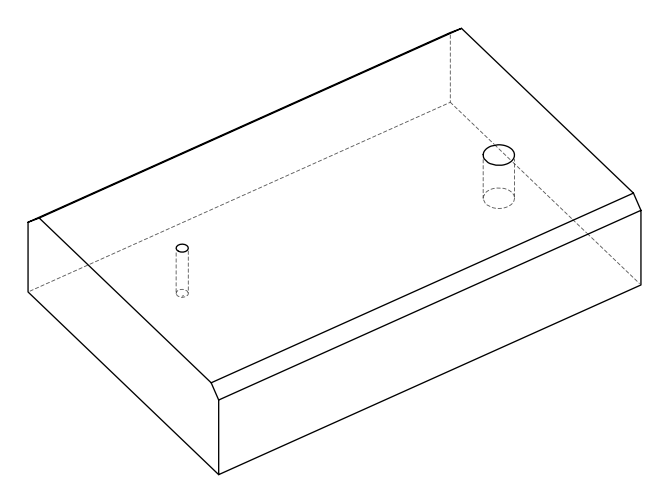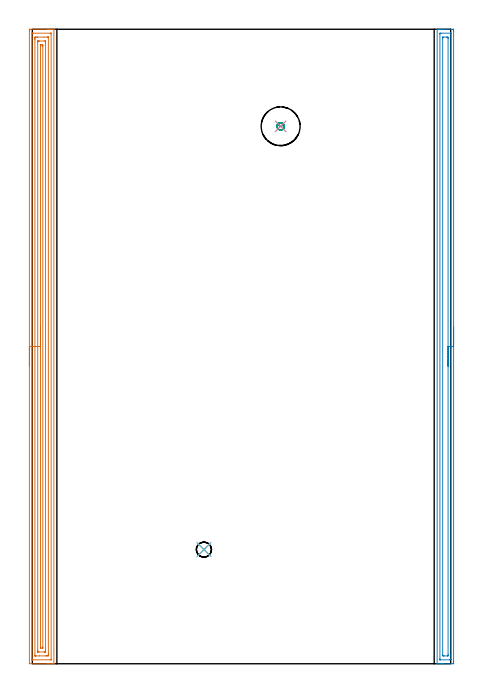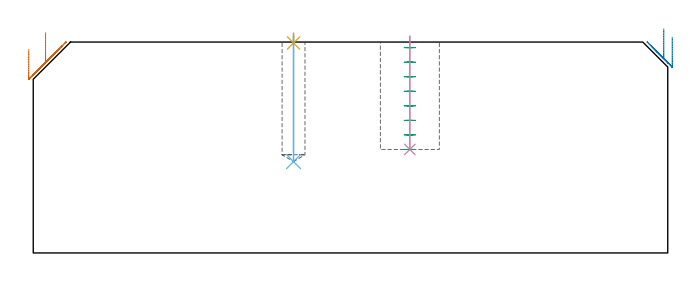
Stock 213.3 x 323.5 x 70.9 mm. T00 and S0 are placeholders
(PLAN: 6 operations, 4 tool changes, 22.1 min)
(1 AREA_MILL | FG_CHAMFER_SURFACE | UGT0205_001 | 13.16 min | 25276 mm3)
(2 AREA_MILL_1 | FG_CHAMFER_SURFACE_1 | UGT0205_001 | 8 min | 11417 mm3)
(3 MILL_BLIND_HOLE_FROM_SOLID_MATERIAL | STEP1POCKET | UGT0201_008 | Spiral | 0.59 min | 11121 mm3)
(4 BORE_BLIND_HOLE | STEP1POCKET | UGT0332_076 | 0.15 min | 0 mm3)
(5 SPOT_DRILL | STEP1POCKET_1 | NXT0321_9005460120000 | 0.03 min | 3 mm3)
(6 DRILL_BLIND_HOLE_INTO_CENTER | STEP1POCKET_1 | UGT0301_196 | 0.17 min | 1788 mm3)
(TOOL UGT0205_001 | Chamfer Mill 20 x 3 x 45 deg. | D20 FL50 Z2)
(TOOL UGT0201_008 | End Mill 16 mm | D16 FL32 Z4)
(TOOL UGT0332_076 | 19.75 mm Rough Boring Bar | D19.75)
(TOOL NXT0321_9005460120000 | NC Spot Drill, 142deg, 12mm, Carbide, Uncoated | D12 PA142 FL30 Z2)
(TOOL UGT0301_196 | Twist Drill 7.7 mm | D7.7 PA118 FL73 Z2)
(OP 1 AREA_MILL)
G17 G21 G94 G90
T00 M6
G54
G17 G0 G90 X-1.5 Y151.75 S1061 M3
G43 Z80.9 H0
Z68.4
G94 G1 Y151.788 Z67.528 F250.
Y151.902 Z66.663
Y152.091 Z65.812
Y152.353 Z64.98
Y152.687 Z64.174
Y153.09 Z63.4
Y153.558 Z62.664
Y154.09 Z61.972
Y154.679 Z61.329
Y155.322 Z60.74
Y156.014 Z60.208
Y156.75 Z59.74
Y157.524 Z59.337
Y158.33 Z59.003
Y159.162 Z58.741
Y160.014 Z58.552
Y160.878 Z58.438
Y161.75 Z58.4
Y322.501
X-1.499 Y322.89 Z58.401
X-1.495 Y323.388 Z58.403
X-1.492 Y323.491 Z58.406
X-1.001 Y323.496 Z58.896
X-0.397 Y323.5 Z59.5
X7.847 Z67.741
X8.408 Z68.305
X8.732 Z68.628
X9.293 Z69.189
X9.617 Z69.511
X10.636 Z70.535
X10.98 Y323.493 Z70.871
X10.997 Y323.49 Z70.888
X11. Y323.337 Z70.9
Y0.163
X10.997 Y0.01 Z70.888
X10.98 Y0.008 Z70.871
X10.636 Y0. Z70.535
X10.263 Z70.162
X9.617 Z69.511
X8.408 Z68.305
X7.847 Z67.741
X-1.283 Y0.001 Z58.614
X-1.492 Y0.01 Z58.406
X-1.499 Y0.219 Z58.399
X-1.5 Y161.75 Z58.4
X-0.086 Z59.814
X-0.085 Y321.32 Z59.815
X-0.084 Y321.428 Z59.816
X-0.082 Y321.48 Z59.818
X-0.08 Y321.487 Z59.82
X-0.066 Y321.491 Z59.834
X-0.015 Y321.495 Z59.885
X0.377 Y321.499 Z60.277
X9.226 Z69.126
X9.462 Y321.494 Z69.362
X9.569 Y321.49 Z69.469
X9.579 Y321.486 Z69.479
X9.581 Y321.469 Z69.481
X9.584 Y321.422 Z69.484
X9.585 Y321.327 Z69.485
X9.586 Y321.136 Z69.486
X9.585 Y2.18 Z69.485
X9.584 Y2.072 Z69.484
X9.581 Y2.02 Z69.481
X9.58 Y2.013 Z69.48
X9.566 Y2.009 Z69.466
X9.514 Y2.005 Z69.414
X9.123 Y2.001 Z69.023
X0.274 Z60.174
X0.038 Y2.005 Z59.938
X-0.069 Y2.01 Z59.831
X-0.079 Y2.014 Z59.821
X-0.081 Y2.031 Z59.819
X-0.084 Y2.078 Z59.816
X-0.085 Y2.173 Z59.815
X-0.086 Y2.364 Z59.814
Y161.75
X1.328 Z61.228
X1.329 Y318.427 Z61.229
Y318.753
X1.334 Y319.319 Z61.234
X1.335 Y319.474 Z61.235
X1.483 Y319.491 Z61.383
X1.653 Y319.495 Z61.553
X2.359 Y319.5 Z62.259
X2.538 Z62.438
X5.898 Z65.798
X7.668 Z67.568
X7.847 Y319.498 Z67.747
X8.026 Y319.495 Z67.926
X8.144 Y319.49 Z68.044
X8.166 Y319.483 Z68.066
X8.167 Y319.467 Z68.067
X8.169 Y319.429 Z68.069
X8.171 Y319.319 Z68.071
Y5.073
X8.17 Y4.747 Z68.07
X8.166 Y4.181 Z68.066
X8.165 Y4.026 Z68.065
X8.017 Y4.009 Z67.917
X7.847 Y4.005 Z67.747
X7.141 Y4. Z67.041
X6.962 Z66.862
X3.602 Z63.502
X1.832 Z61.732
X1.653 Y4.002 Z61.553
X1.474 Y4.005 Z61.374
X1.356 Y4.01 Z61.256
X1.334 Y4.017 Z61.234
X1.333 Y4.033 Z61.233
X1.33 Y4.071 Z61.23
X1.329 Y4.181 Z61.229
X1.328 Y161.75 Z61.228
X2.743 Z62.643
Y316.641
X2.744 Y317.326 Z62.644
X2.747 Y317.425 Z62.647
X2.749 Y317.478 Z62.649
X2.785 Y317.49 Z62.685
X2.997 Y317.494 Z62.897
X3.423 Y317.5 Z63.323
X3.456 Z63.356
X6.111 Z66.011
X6.512 Y317.495 Z66.412
X6.711 Y317.49 Z66.611
X6.751 Y317.486 Z66.651
X6.753 Y317.452 Z66.653
X6.755 Y317.394 Z66.655
X6.757 Y316.848 Z66.657
Y316.641
Y6.859
X6.756 Y6.174 Z66.656
X6.753 Y6.075 Z66.653
X6.751 Y6.022 Z66.651
X6.715 Y6.01 Z66.615
X6.503 Y6.006 Z66.403
X6.077 Y6. Z65.977
X6.043 Z65.943
X3.389 Z63.289
X2.988 Y6.005 Z62.888
X2.789 Y6.01 Z62.689
X2.749 Y6.014 Z62.649
X2.746 Y6.048 Z62.646
X2.745 Y6.106 Z62.645
X2.743 Y6.652 Z62.643
Y6.859
Y161.75
X4.157 Z64.057
Y315.008
X4.158 Y315.16 Z64.058
X4.163 Y315.463 Z64.063
X4.165 Y315.492 Z64.065
X4.169 Y315.494 Z64.069
X4.188 Y315.498 Z64.088
X4.228 Y315.499 Z64.128
X4.308 Y315.5 Z64.208
X4.554 Z64.454
X5.192 Y315.496 Z65.092
X5.283 Y315.494 Z65.183
X5.333 Y315.49 Z65.233
X5.337 Y315.312 Z65.237
X5.341 Y315.008 Z65.241
X5.343 Y314.856 Z65.243
Y314.704
Y8.492
X5.342 Y8.34 Z65.242
X5.337 Y8.037 Z65.237
X5.335 Y8.008 Z65.235
X5.331 Y8.006 Z65.231
X5.312 Y8.002 Z65.212
X5.272 Y8.001 Z65.172
X5.192 Y8. Z65.092
X4.946 Z64.846
X4.308 Y8.004 Z64.208
X4.217 Y8.006 Z64.117
X4.167 Y8.01 Z64.067
X4.163 Y8.188 Z64.063
X4.158 Y8.492 Z64.058
X4.157 Y8.644 Z64.057
Y8.796
Y161.75
Y162.622 Z64.095
Y163.486 Z64.209
Y164.338 Z64.398
Y165.17 Z64.66
Y165.976 Z64.994
Y166.75 Z65.397
Y167.486 Z65.865
Y168.178 Z66.396
Y168.821 Z66.986
Y169.41 Z67.629
Y169.942 Z68.321
Y170.41 Z69.057
Y170.813 Z69.831
Y171.147 Z70.637
Y171.409 Z71.469
Y171.598 Z72.32
Y171.712 Z73.185
Y171.75 Z74.057
G0 Z80.9
M5
M2
(OP 2 AREA_MILL_1)
G17 G21 G94 G90
T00 M6
G54
G17 G0 G90 X214.8 Y171.75 S1061 M3
G43 Z80.9 H0
Z72.5
G94 G1 Y171.712 Z71.628 F250.
Y171.598 Z70.763
Y171.409 Z69.912
Y171.147 Z69.08
Y170.813 Z68.274
Y170.41 Z67.5
Y169.941 Z66.764
Y169.41 Z66.072
Y168.821 Z65.429
Y168.178 Z64.84
Y167.486 Z64.308
Y166.75 Z63.84
Y165.976 Z63.437
Y165.17 Z63.103
Y164.338 Z62.841
Y163.486 Z62.652
Y162.622 Z62.538
Y161.75 Z62.5
Y0.878
X214.798 Y0.61 Z62.502
X214.792 Y0.007 Z62.506
X214.782 Y0.003 Z62.515
X214.175 Y0. Z63.122
X209.706 Z67.588
X209.139 Z68.158
X208.812 Z68.484
X208.245 Z69.051
X207.919 Z69.377
X206.857 Z70.443
X206.464 Y0.002 Z70.827
X206.43 Y0.005 Z70.861
X206.402 Y0.009 Z70.888
X206.4 Y0.163 Z70.9
Y323.337
X206.402 Y323.49 Z70.888
X206.462 Y323.493 Z70.829
X206.857 Y323.5 Z70.443
X207.265 Z70.034
X207.919 Z69.377
X209.139 Z68.158
X209.706 Z67.588
X214.175 Y323.499 Z63.122
X214.782 Y323.496 Z62.515
X214.792 Y323.493 Z62.506
X214.797 Y322.89 Z62.503
X214.8 Y322.266 Z62.5
Y161.75
X213.386 Z63.914
X213.385 Y2.395 Z63.915
X213.384 Y2.292 Z63.916
X213.381 Y2.187 Z63.919
X213.374 Y2.01 Z63.926
X213.281 Y2.008 Z64.019
X212.782 Y2.001 Z64.518
X207.919 Z69.381
X207.862 Y2.002 Z69.438
X207.828 Y2.006 Z69.472
X207.824 Y2.008 Z69.476
X207.821 Y2.025 Z69.479
X207.817 Y2.083 Z69.483
X207.815 Y2.291 Z69.485
X207.814 Y2.395 Z69.486
X207.815 Y321.105 Z69.485
X207.816 Y321.208 Z69.484
X207.819 Y321.313 Z69.481
X207.826 Y321.49 Z69.474
X207.919 Y321.492 Z69.381
X208.418 Y321.499 Z68.882
X213.281 Z64.019
X213.338 Y321.498 Z63.962
X213.372 Y321.494 Z63.928
X213.376 Y321.492 Z63.924
X213.379 Y321.476 Z63.921
X213.383 Y321.418 Z63.917
X213.385 Y321.209 Z63.915
X213.386 Y321.105 Z63.914
Y161.75
X211.972 Z65.328
X211.971 Y4.596 Z65.329
X211.97 Y4.18 Z65.33
X211.968 Y4.062 Z65.332
X211.965 Y4.011 Z65.335
X211.855 Y4.006 Z65.445
X211.674 Y4. Z65.626
X209.887 Z67.413
X209.706 Y4.003 Z67.594
X209.526 Y4.01 Z67.774
X209.235 Y4.031 Z68.065
X209.233 Y4.18 Z68.067
X209.229 Y4.657 Z68.071
Y318.904
X209.23 Y319.319 Z68.07
X209.232 Y319.438 Z68.068
X209.235 Y319.488 Z68.065
X209.345 Y319.494 Z67.955
X209.526 Y319.499 Z67.774
X211.313 Y319.5 Z65.987
X211.494 Y319.497 Z65.806
X211.674 Y319.49 Z65.626
X211.965 Y319.469 Z65.335
X211.968 Y319.319 Z65.332
X211.971 Y318.843 Z65.329
X211.972 Y161.75 Z65.328
Y160.878 Z65.366
Y160.013 Z65.48
Y159.162 Z65.669
Y158.33 Z65.931
Y157.524 Z66.265
Y156.75 Z66.668
Y156.014 Z67.137
Y155.322 Z67.668
Y154.679 Z68.257
Y154.09 Z68.901
Y153.558 Z69.593
Y153.09 Z70.328
Y152.687 Z71.102
Y152.353 Z71.908
Y152.091 Z72.74
Y151.902 Z73.592
Y151.788 Z74.457
Y151.75 Z75.328
G0 Z80.9
M5
M2
(OP 3 MILL_BLIND_HOLE_FROM_SOLID_MATERIAL)
G17 G21 G94 G90
T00 M6
G54
G17 G0 G90 X126.6 Y274. S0 M3
G43 Z80.9 H0
Z69.013
G94 G3 X127.55 Y274.95 R0.95 F250.
X126.6 Y275.9 R0.95
X124.7 Y274. R1.9
X126.6 Y275.9 R-1.9
X125.65 Y274.95 R0.95
X126.6 Y274. R0.95
G0 Z64.125
G3 X127.55 Y274.95 R0.95
X126.6 Y275.9 R0.95
X124.7 Y274. R1.9
X126.6 Y275.9 R-1.9
X125.65 Y274.95 R0.95
X126.6 Y274. R0.95
G0 Z59.238
G3 X127.55 Y274.95 R0.95
X126.6 Y275.9 R0.95
X124.7 Y274. R1.9
X126.6 Y275.9 R-1.9
X125.65 Y274.95 R0.95
X126.6 Y274. R0.95
G0 Z54.35
G3 X127.55 Y274.95 R0.95
X126.6 Y275.9 R0.95
X124.7 Y274. R1.9
X126.6 Y275.9 R-1.9
X125.65 Y274.95 R0.95
X126.6 Y274. R0.95
G0 Z49.463
G3 X127.55 Y274.95 R0.95
X126.6 Y275.9 R0.95
X124.7 Y274. R1.9
X126.6 Y275.9 R-1.9
X125.65 Y274.95 R0.95
X126.6 Y274. R0.95
G0 Z44.575
G3 X127.55 Y274.95 R0.95
X126.6 Y275.9 R0.95
X124.7 Y274. R1.9
X126.6 Y275.9 R-1.9
X125.65 Y274.95 R0.95
X126.6 Y274. R0.95
G0 Z39.688
G3 X127.55 Y274.95 R0.95
X126.6 Y275.9 R0.95
X124.7 Y274. R1.9
X126.6 Y275.9 R-1.9
X125.65 Y274.95 R0.95
X126.6 Y274. R0.95
G0 Z80.9
Z34.8
G3 X127.55 Y274.95 R0.95
X126.6 Y275.9 R0.95
X124.7 Y274. R1.9
X126.6 Y275.9 R-1.9
X125.65 Y274.95 R0.95
X126.6 Y274. R0.95
G0 Z80.9
M5
M2
(OP 4 BORE_BLIND_HOLE)
G17 G21 G94 G90
T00 M6
G54
G17 G0 G90 X126.6 Y274. S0 M3
G43 Z80.9 H0
G94 G85 G98 Z34.8 F250. R72.9
G80
M5
M2
(OP 5 SPOT_DRILL)
G17 G21 G94 G90
T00 M6
G54
G17 G0 G90 X87.5 Y58.2 S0 M3
G43 Z80.9 H0
G94 G81 G98 Z70.569 F250. R73.9
G80
M5
M2
(OP 6 DRILL_BLIND_HOLE_INTO_CENTER)
G17 G21 G94 G90
T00 M6
G54
G17 G0 G90 X87.5 Y58.2 S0 M3
G43 Z80.9 H0
G94 G81 G98 Z30.7 F250. R72.9
G80
M5
M2
